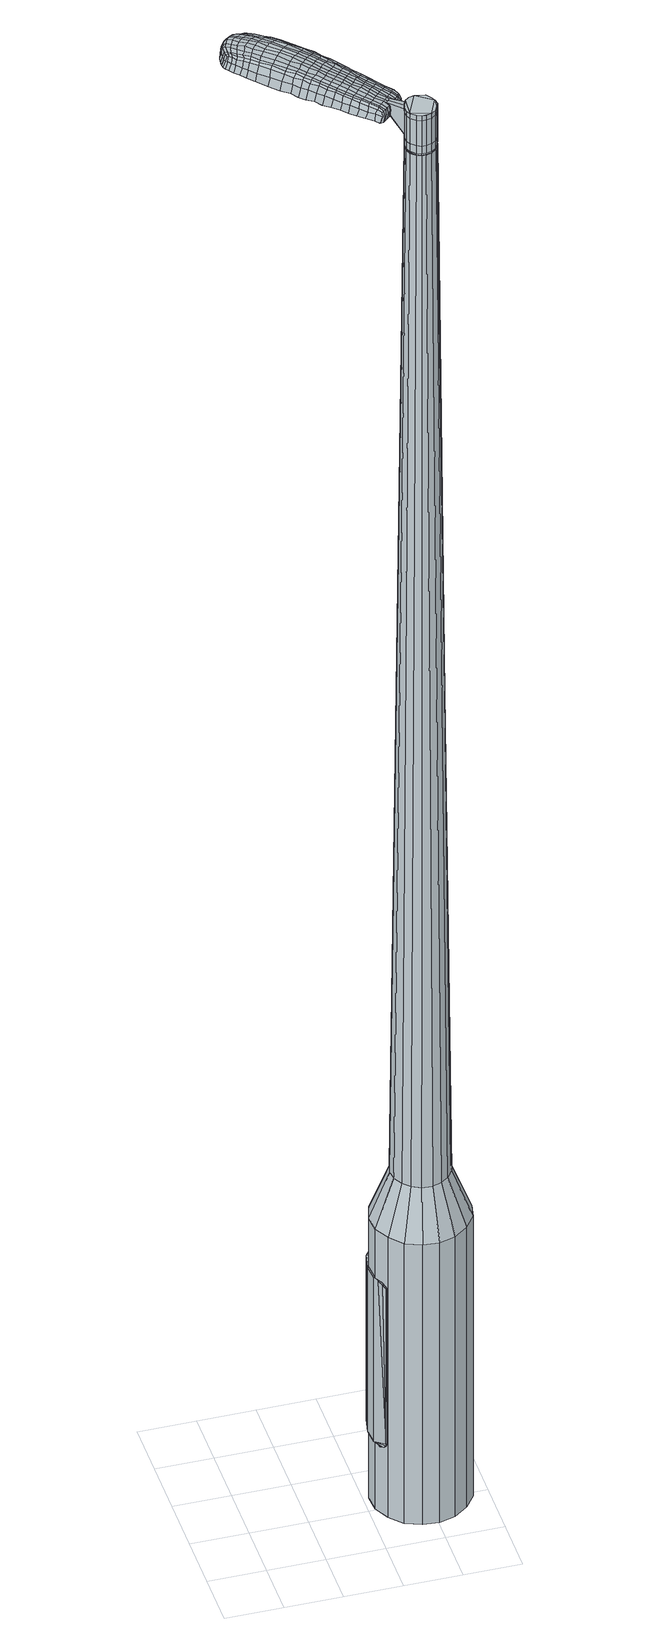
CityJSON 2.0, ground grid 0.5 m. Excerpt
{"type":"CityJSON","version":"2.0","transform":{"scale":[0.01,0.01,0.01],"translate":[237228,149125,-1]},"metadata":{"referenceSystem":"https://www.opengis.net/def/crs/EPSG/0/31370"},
"CityObjects":{
"object1":{"type":"GenericCityObject","attributes":{"cluster":1004,"mean_distance_to_centroid":0.0955,"new_centroid_x":237229.49,"new_centroid_y":149125.62,"mean_distance_to_camera":8.36,"H1":12.84,"H2":19,"Z_final":110.76,"cluster2":-1,"proj_x":237233.32,"proj_y":149121.7,"id_line":66867,"bearing_l":225.71,"distance":5.48,"orientation":"right","G_obj":135.71},"geometry":[{"type":"MultiSurface","lod":"2","boundaries":[[[0,1,2,3]],[[1,4,5,2]],[[4,6,7,5]],[[6,8,9,7]],[[8,10,11,9]],[[10,12,13,11]],[[12,14,15,13]],[[14,16,17,15]],[[16,18,19,17]],[[18,20,21,19]],[[20,22,23,21]],[[22,24,25,23]],[[24,26,27,25]],[[26,28,29,27]],[[28,30,31,29]],[[30,32,33,31]],[[32,34,35,33]],[[34,0,3,35]],[[36,37,38,39]],[[38,40,41,42]],[[41,43,42]],[[42,44,45,46]],[[45,47,46]],[[46,48,49,50]],[[49,51,50]],[[42,46,50,38]],[[50,52,39,38]],[[53,36,39]],[[2,5,7,35]],[[7,9,11,15]],[[11,13,15]],[[15,17,19,23]],[[19,21,23]],[[23,25,27,31]],[[27,29,31]],[[15,23,31,7]],[[31,33,35,7]],[[3,2,35]],[[1,0,54,55]],[[0,34,56,54]],[[34,32,57,56]],[[32,30,58,57]],[[30,28,59,58]],[[28,26,60,59]],[[26,24,61,60]],[[24,22,62,61]],[[22,20,63,62]],[[20,18,64,63]],[[18,16,65,64]],[[16,14,66,65]],[[14,12,67,66]],[[12,10,68,67]],[[10,8,69,68]],[[8,6,70,69]],[[6,4,71,70]],[[4,1,55,71]],[[55,54,72,73]],[[54,56,74,72]],[[56,57,75,74]],[[57,58,76,75]],[[58,59,77,76]],[[59,60,78,77]],[[60,61,79,78]],[[61,62,80,79]],[[62,63,81,80]],[[63,64,82,81]],[[64,65,83,82]],[[65,66,84,83]],[[66,67,85,84]],[[67,68,86,85]],[[68,69,87,86]],[[69,70,88,87]],[[70,71,89,88]],[[71,55,73,89]],[[90,91,92,93]],[[74,94,91,90]],[[75,95,94,74]],[[96,97,95,75]],[[98,99,97,96]],[[100,101,99,98]],[[102,103,101,100]],[[104,105,103,102]],[[106,107,105,104]],[[108,109,107,106]],[[83,110,109,108]],[[111,112,110,83]],[[113,114,112,111]],[[86,115,114,113]],[[116,117,115,86]],[[88,118,117,116]],[[119,120,118,88]],[[93,92,120,119]],[[121,122,123,124]],[[125,121,124,126]],[[127,125,126,128]],[[129,127,128,130]],[[131,129,130,132]],[[133,131,132,134]],[[135,133,134,136]],[[137,135,136,138]],[[139,137,138,140]],[[141,139,140,142]],[[143,141,142,144]],[[145,143,144,146]],[[147,145,146,148]],[[149,147,148,150]],[[151,149,150,152]],[[153,151,152,154]],[[73,72,90,93]],[[72,74,90]],[[76,96,75]],[[76,77,98,96]],[[77,78,100,98]],[[78,79,102,100]],[[79,80,104,102]],[[80,81,106,104]],[[81,82,108,106]],[[82,83,108]],[[84,111,83]],[[84,85,113,111]],[[85,86,113]],[[87,116,86]],[[87,88,116]],[[89,119,88]],[[89,73,93,119]],[[155,156,92,91]],[[156,157,120,92]],[[157,118,120]],[[158,117,118]],[[158,115,117]],[[159,114,115]],[[159,160,112,114]],[[160,110,112]],[[161,109,110]],[[161,162,107,109]],[[162,163,105,107]],[[163,164,103,105]],[[164,165,101,103]],[[165,166,99,101]],[[166,167,97,99]],[[167,95,97]],[[155,91,94]],[[39,52,153,168]],[[156,155,169,154]],[[53,39,168,122]],[[155,94,123,169]],[[36,53,122,121]],[[94,95,124,123]],[[37,36,121,125]],[[95,167,126,124]],[[38,37,125,127]],[[167,166,128,126]],[[40,38,127,129]],[[166,165,130,128]],[[41,40,129,131]],[[165,164,132,130]],[[43,41,131,133]],[[164,163,134,132]],[[42,43,133,135]],[[163,162,136,134]],[[44,42,135,137]],[[162,161,138,136]],[[45,44,137,139]],[[161,110,140,138]],[[47,45,139,141]],[[110,160,142,140]],[[46,47,141,143]],[[160,159,144,142]],[[48,46,143,145]],[[159,115,146,144]],[[49,48,145,147]],[[115,158,148,146]],[[51,49,147,149]],[[158,118,150,148]],[[50,51,149,151]],[[118,157,152,150]],[[52,50,151,153]],[[157,156,154,152]],[[153,154,170,171]],[[154,169,172,170]],[[169,123,173,172]],[[123,122,174,173]],[[122,168,175,174]],[[168,153,171,175]],[[176,177,178,179]],[[180,176,179,181]],[[176,180,182,183]],[[177,176,183,184]],[[185,186,187,188]],[[189,185,188,190]],[[185,189,191,192]],[[186,185,192,193]],[[194,195,196,197]],[[198,194,197,199]],[[194,198,200,201]],[[195,194,201,202]],[[203,204,205,206]],[[207,203,206,208]],[[203,207,209,210]],[[204,203,210,211]],[[212,213,214,215]],[[216,212,215,217]],[[212,216,218,219]],[[213,212,219,220]],[[221,222,223,224]],[[225,221,224,226]],[[221,225,227,228]],[[222,221,228,229]],[[230,231,232,233]],[[222,230,233,223]],[[230,222,229,234]],[[231,230,234,235]],[[236,237,238,239]],[[231,236,239,232]],[[236,231,235,240]],[[237,236,240,241]],[[242,180,181,243]],[[237,242,243,238]],[[242,237,241,244]],[[180,242,244,182]],[[245,246,247,248]],[[249,245,248,250]],[[245,249,251,252]],[[246,245,252,253]],[[254,255,256,257]],[[246,254,257,247]],[[254,246,253,258]],[[255,254,258,259]],[[260,261,262,263]],[[255,260,263,256]],[[260,255,259,264]],[[261,260,264,265]],[[266,267,268,269]],[[261,266,269,262]],[[266,261,265,270]],[[267,266,270,271]],[[272,177,184,273]],[[267,272,273,268]],[[272,267,271,274]],[[177,272,274,178]],[[275,276,277,278]],[[279,275,278,280]],[[275,279,281,282]],[[276,275,282,283]],[[284,285,286,287]],[[276,284,287,277]],[[284,276,283,288]],[[285,284,288,289]],[[290,291,292,293]],[[285,290,293,286]],[[290,285,289,294]],[[291,290,294,295]],[[296,189,190,297]],[[291,296,297,292]],[[296,291,295,298]],[[189,296,298,191]],[[299,300,301,302]],[[303,299,302,304]],[[299,303,305,306]],[[300,299,306,307]],[[308,309,310,311]],[[300,308,311,301]],[[308,300,307,312]],[[309,308,312,313]],[[314,315,316,317]],[[309,314,317,310]],[[314,309,313,318]],[[315,314,318,319]],[[320,321,322,323]],[[315,320,323,316]],[[320,315,319,324]],[[321,320,324,325]],[[326,186,193,327]],[[321,326,327,322]],[[326,321,325,328]],[[186,326,328,187]],[[329,215,214,330]],[[331,329,330,332]],[[329,331,333,334]],[[215,329,334,217]],[[335,331,332,336]],[[337,335,336,338]],[[335,337,339,340]],[[331,335,340,333]],[[341,337,338,342]],[[343,341,342,344]],[[341,343,345,346]],[[337,341,346,339]],[[347,343,344,348]],[[349,347,348,350]],[[347,349,351,352]],[[343,347,352,345]],[[353,349,350,354]],[[204,353,354,205]],[[353,204,211,355]],[[349,353,355,351]],[[356,357,202,201]],[[358,356,201,200]],[[356,358,359,360]],[[357,356,360,361]],[[362,363,361,360]],[[364,362,360,359]],[[362,364,365,366]],[[363,362,366,367]],[[368,369,367,366]],[[370,368,366,365]],[[368,370,371,372]],[[369,368,372,373]],[[374,375,373,372]],[[376,374,372,371]],[[374,376,209,207]],[[375,374,207,208]],[[377,378,379,380]],[[279,377,380,281]],[[377,279,280,381]],[[378,377,381,382]],[[383,198,199,384]],[[378,383,384,379]],[[383,378,382,385]],[[198,383,385,200]],[[386,387,388,389]],[[225,386,389,227]],[[386,225,226,390]],[[387,386,390,391]],[[392,393,394,395]],[[387,392,395,388]],[[392,387,391,396]],[[393,392,396,397]],[[398,195,202,399]],[[393,398,399,394]],[[398,393,397,400]],[[195,398,400,196]],[[401,402,403,404]],[[183,401,404,184]],[[401,183,182,405]],[[402,401,405,406]],[[407,408,409,410]],[[402,407,410,403]],[[407,402,406,411]],[[408,407,411,412]],[[413,206,205,414]],[[408,413,414,409]],[[413,408,412,415]],[[206,413,415,208]],[[416,417,418,419]],[[188,416,419,190]],[[416,188,187,420]],[[417,416,420,421]],[[422,210,209,423]],[[417,422,423,418]],[[422,417,421,424]],[[210,422,424,211]],[[425,426,427,428]],[[303,425,428,305]],[[425,303,304,429]],[[426,425,429,430]],[[431,216,217,432]],[[426,431,432,427]],[[431,426,430,433]],[[216,431,433,218]],[[434,435,436,437]],[[249,434,437,251]],[[434,249,250,438]],[[435,434,438,439]],[[440,441,442,443]],[[435,440,443,436]],[[440,435,439,444]],[[441,440,444,445]],[[446,213,220,447]],[[441,446,447,442]],[[446,441,445,448]],[[213,446,448,214]],[[449,450,439,438]],[[248,449,438,250]],[[449,248,247,451]],[[450,449,451,452]],[[453,454,445,444]],[[450,453,444,439]],[[453,450,452,455]],[[454,453,455,456]],[[457,330,214,448]],[[454,457,448,445]],[[457,454,456,458]],[[330,457,458,332]],[[459,460,461,462]],[[306,459,462,307]],[[459,306,305,428]],[[460,459,428,427]],[[463,334,333,464]],[[460,463,464,461]],[[463,460,427,432]],[[334,463,432,217]],[[465,466,452,451]],[[257,465,451,247]],[[465,257,256,467]],[[466,465,467,468]],[[469,470,456,455]],[[466,469,455,452]],[[469,466,468,471]],[[470,469,471,472]],[[473,336,332,458]],[[470,473,458,456]],[[473,470,472,474]],[[336,473,474,338]],[[475,476,477,478]],[[312,475,478,313]],[[475,312,307,462]],[[476,475,462,461]],[[479,340,339,480]],[[476,479,480,477]],[[479,476,461,464]],[[340,479,464,333]],[[481,482,468,467]],[[263,481,467,256]],[[481,263,262,483]],[[482,481,483,484]],[[485,486,472,471]],[[482,485,471,468]],[[485,482,484,487]],[[486,485,487,488]],[[489,342,338,474]],[[486,489,474,472]],[[489,486,488,490]],[[342,489,490,344]],[[491,492,493,494]],[[318,491,494,319]],[[491,318,313,478]],[[492,491,478,477]],[[495,346,345,496]],[[492,495,496,493]],[[495,492,477,480]],[[346,495,480,339]],[[497,498,484,483]],[[269,497,483,262]],[[497,269,268,499]],[[498,497,499,500]],[[501,502,488,487]],[[498,501,487,484]],[[501,498,500,503]],[[502,501,503,504]],[[505,348,344,490]],[[502,505,490,488]],[[505,502,504,506]],[[348,505,506,350]],[[507,508,509,510]],[[324,507,510,325]],[[507,324,319,494]],[[508,507,494,493]],[[511,352,351,512]],[[508,511,512,509]],[[511,508,493,496]],[[352,511,496,345]],[[513,514,500,499]],[[273,513,499,268]],[[513,273,184,404]],[[514,513,404,403]],[[515,516,504,503]],[[514,515,503,500]],[[515,514,403,410]],[[516,515,410,409]],[[517,354,350,506]],[[516,517,506,504]],[[517,516,409,414]],[[354,517,414,205]],[[518,519,421,420]],[[328,518,420,187]],[[518,328,325,510]],[[519,518,510,509]],[[520,355,211,424]],[[519,520,424,421]],[[520,519,509,512]],[[355,520,512,351]],[[521,522,382,381]],[[278,521,381,280]],[[521,278,277,523]],[[522,521,523,524]],[[525,358,200,385]],[[522,525,385,382]],[[525,522,524,526]],[[358,525,526,359]],[[527,528,529,530]],[[228,527,530,229]],[[527,228,227,389]],[[528,527,389,388]],[[531,532,533,534]],[[528,531,534,529]],[[531,528,388,395]],[[532,531,395,394]],[[535,357,361,536]],[[532,535,536,533]],[[535,532,394,399]],[[357,535,399,202]],[[537,538,524,523]],[[287,537,523,277]],[[537,287,286,539]],[[538,537,539,540]],[[541,364,359,526]],[[538,541,526,524]],[[541,538,540,542]],[[364,541,542,365]],[[543,544,545,546]],[[234,543,546,235]],[[543,234,229,530]],[[544,543,530,529]],[[547,548,549,550]],[[544,547,550,545]],[[547,544,529,534]],[[548,547,534,533]],[[551,363,367,552]],[[548,551,552,549]],[[551,548,533,536]],[[363,551,536,361]],[[553,554,540,539]],[[293,553,539,286]],[[553,293,292,555]],[[554,553,555,556]],[[557,370,365,542]],[[554,557,542,540]],[[557,554,556,558]],[[370,557,558,371]],[[559,560,561,562]],[[240,559,562,241]],[[559,240,235,546]],[[560,559,546,545]],[[563,564,565,566]],[[560,563,566,561]],[[563,560,545,550]],[[564,563,550,549]],[[567,369,373,568]],[[564,567,568,565]],[[567,564,549,552]],[[369,567,552,367]],[[569,570,556,555]],[[297,569,555,292]],[[569,297,190,419]],[[570,569,419,418]],[[571,376,371,558]],[[570,571,558,556]],[[571,570,418,423]],[[376,571,423,209]],[[572,573,406,405]],[[244,572,405,182]],[[572,244,241,562]],[[573,572,562,561]],[[574,575,412,411]],[[573,574,411,406]],[[574,573,561,566]],[[575,574,566,565]],[[576,375,208,415]],[[575,576,415,412]],[[576,575,565,568]],[[375,576,568,373]],[[577,578,579,580]],[[580,579,581,582]],[[583,581,579,584]],[[584,579,578,585]],[[586,587,588,589]],[[589,588,590,591]],[[592,590,588,593]],[[593,588,587,594]],[[595,596,597,598]],[[598,597,599,600]],[[601,599,597,602]],[[602,597,596,603]],[[604,605,606,607]],[[607,606,608,609]],[[610,608,606,611]],[[611,606,605,612]],[[613,614,615,616]],[[616,615,617,618]],[[619,617,615,620]],[[620,615,614,621]],[[622,623,624,625]],[[625,624,626,627]],[[628,626,624,629]],[[629,624,623,630]],[[631,632,633,634]],[[634,633,623,622]],[[630,623,633,635]],[[635,633,632,636]],[[637,638,639,640]],[[640,639,632,631]],[[636,632,639,641]],[[641,639,638,642]],[[582,581,643,644]],[[644,643,638,637]],[[642,638,643,645]],[[645,643,581,583]],[[646,647,648,649]],[[649,648,650,651]],[[652,650,648,653]],[[653,648,647,654]],[[655,656,657,658]],[[658,657,647,646]],[[654,647,657,659]],[[659,657,656,660]],[[661,662,663,664]],[[664,663,656,655]],[[660,656,663,665]],[[665,663,662,666]],[[667,668,669,670]],[[670,669,662,661]],[[666,662,669,671]],[[671,669,668,672]],[[585,578,673,674]],[[674,673,668,667]],[[672,668,673,675]],[[675,673,578,577]],[[676,677,678,679]],[[679,678,680,681]],[[682,680,678,683]],[[683,678,677,684]],[[685,686,687,688]],[[688,687,677,676]],[[684,677,687,689]],[[689,687,686,690]],[[691,692,693,694]],[[694,693,686,685]],[[690,686,693,695]],[[695,693,692,696]],[[591,590,697,698]],[[698,697,692,691]],[[696,692,697,699]],[[699,697,590,592]],[[700,701,702,703]],[[703,702,704,705]],[[706,704,702,707]],[[707,702,701,708]],[[709,710,711,712]],[[712,711,701,700]],[[708,701,711,713]],[[713,711,710,714]],[[715,716,717,718]],[[718,717,710,709]],[[714,710,717,719]],[[719,717,716,720]],[[721,722,723,724]],[[724,723,716,715]],[[720,716,723,725]],[[725,723,722,726]],[[594,587,727,728]],[[728,727,722,721]],[[726,722,727,729]],[[729,727,587,586]],[[613,616,730,731]],[[731,730,732,733]],[[734,732,730,735]],[[735,730,616,618]],[[733,732,736,737]],[[737,736,738,739]],[[740,738,736,741]],[[741,736,732,734]],[[739,738,742,743]],[[743,742,744,745]],[[746,744,742,747]],[[747,742,738,740]],[[745,744,748,749]],[[749,748,750,751]],[[752,750,748,753]],[[753,748,744,746]],[[751,750,754,755]],[[755,754,605,604]],[[612,605,754,756]],[[756,754,750,752]],[[603,757,758,602]],[[602,758,759,601]],[[760,759,758,761]],[[761,758,757,762]],[[762,763,764,761]],[[761,764,765,760]],[[766,765,764,767]],[[767,764,763,768]],[[768,769,770,767]],[[767,770,771,766]],[[772,771,770,773]],[[773,770,769,774]],[[774,775,776,773]],[[773,776,777,772]],[[610,777,776,608]],[[608,776,775,609]],[[778,779,780,781]],[[781,780,680,682]],[[681,680,780,782]],[[782,780,779,783]],[[600,599,784,785]],[[785,784,779,778]],[[783,779,784,786]],[[786,784,599,601]],[[787,788,789,790]],[[790,789,626,628]],[[627,626,789,791]],[[791,789,788,792]],[[793,794,795,796]],[[796,795,788,787]],[[792,788,795,797]],[[797,795,794,798]],[[603,596,799,800]],[[800,799,794,793]],[[798,794,799,801]],[[801,799,596,595]],[[802,803,804,805]],[[805,804,584,585]],[[583,584,804,806]],[[806,804,803,807]],[[808,809,810,811]],[[811,810,803,802]],[[807,803,810,812]],[[812,810,809,813]],[[604,607,814,815]],[[815,814,809,808]],[[813,809,814,816]],[[816,814,607,609]],[[817,818,819,820]],[[820,819,589,591]],[[586,589,819,821]],[[821,819,818,822]],[[610,611,823,824]],[[824,823,818,817]],[[822,818,823,825]],[[825,823,611,612]],[[826,827,828,829]],[[829,828,704,706]],[[705,704,828,830]],[[830,828,827,831]],[[618,617,832,833]],[[833,832,827,826]],[[831,827,832,834]],[[834,832,617,619]],[[835,836,837,838]],[[838,837,650,652]],[[651,650,837,839]],[[839,837,836,840]],[[841,842,843,844]],[[844,843,836,835]],[[840,836,843,845]],[[845,843,842,846]],[[621,614,847,848]],[[848,847,842,841]],[[846,842,847,849]],[[849,847,614,613]],[[840,850,851,839]],[[839,851,649,651]],[[646,649,851,852]],[[852,851,850,853]],[[846,854,855,845]],[[845,855,850,840]],[[853,850,855,856]],[[856,855,854,857]],[[613,731,858,849]],[[849,858,854,846]],[[857,854,858,859]],[[859,858,731,733]],[[860,861,862,863]],[[863,862,707,708]],[[706,707,862,829]],[[829,862,861,826]],[[734,735,864,865]],[[865,864,861,860]],[[826,861,864,833]],[[833,864,735,618]],[[853,866,852]],[[852,866,658,646]],[[655,658,866,867]],[[867,866,868]],[[857,869,870,856]],[[856,870,866,853]],[[868,866,870,871]],[[871,870,869,872]],[[733,737,873,859]],[[859,873,869,857]],[[872,869,873,874]],[[874,873,737,739]],[[875,876,877,878]],[[878,877,713,714]],[[708,713,877,863]],[[863,877,876,860]],[[740,741,879,880]],[[880,879,876,875]],[[860,876,879,865]],[[865,879,741,734]],[[868,881,882,867]],[[867,882,664,655]],[[661,664,882,883]],[[883,882,881,884]],[[872,885,886,871]],[[871,886,881,868]],[[884,881,886,887]],[[887,886,885,888]],[[739,743,889,874]],[[874,889,885,872]],[[888,885,889,890]],[[890,889,743,745]],[[891,892,893,894]],[[894,893,719,720]],[[714,719,893,878]],[[878,893,892,875]],[[746,747,895,896]],[[896,895,892,891]],[[875,892,895,880]],[[880,895,747,740]],[[884,897,898,883]],[[883,898,670,661]],[[667,670,898,899]],[[899,898,897,900]],[[888,901,902,887]],[[887,902,897,884]],[[900,897,902,903]],[[903,902,901,904]],[[745,749,905,890]],[[890,905,901,888]],[[904,901,905,906]],[[906,905,749,751]],[[907,908,909,910]],[[910,909,725,726]],[[720,725,909,894]],[[894,909,908,891]],[[752,753,911,912]],[[912,911,908,907]],[[891,908,911,896]],[[896,911,753,746]],[[900,913,914,899]],[[899,914,674,667]],[[585,674,914,805]],[[805,914,913,802]],[[904,915,916,903]],[[903,916,913,900]],[[802,913,916,811]],[[811,916,915,808]],[[751,755,917,906]],[[906,917,915,904]],[[808,915,917,815]],[[815,917,755,604]],[[822,918,919,821]],[[821,919,729,586]],[[726,729,919,910]],[[910,919,918,907]],[[612,756,920,825]],[[825,920,918,822]],[[907,918,920,912]],[[912,920,756,752]],[[783,921,922,782]],[[782,922,679,681]],[[676,679,922,923]],[[923,922,921,924]],[[601,759,925,786]],[[786,925,921,783]],[[924,921,925,926]],[[926,925,759,760]],[[927,928,929,930]],[[930,929,629,630]],[[628,629,929,790]],[[790,929,928,787]],[[931,932,933,934]],[[934,933,928,927]],[[787,928,933,796]],[[796,933,932,793]],[[762,757,935,936]],[[936,935,932,931]],[[793,932,935,800]],[[800,935,757,603]],[[924,937,938,923]],[[923,938,688,676]],[[685,688,938,939]],[[939,938,937,940]],[[760,765,941,926]],[[926,941,937,924]],[[940,937,941,942]],[[942,941,765,766]],[[943,944,945,946]],[[946,945,635,636]],[[630,635,945,930]],[[930,945,944,927]],[[947,948,949,950]],[[950,949,944,943]],[[927,944,949,934]],[[934,949,948,931]],[[768,763,951,952]],[[952,951,948,947]],[[931,948,951,936]],[[936,951,763,762]],[[940,953,954,939]],[[939,954,694,685]],[[691,694,954,955]],[[955,954,953,956]],[[766,771,957,942]],[[942,957,953,940]],[[956,953,957,958]],[[958,957,771,772]],[[959,960,961,962]],[[962,961,641,642]],[[636,641,961,946]],[[946,961,960,943]],[[963,964,965,966]],[[966,965,960,959]],[[943,960,965,950]],[[950,965,964,947]],[[774,769,967,968]],[[968,967,964,963]],[[947,964,967,952]],[[952,967,769,768]],[[956,969,970,955]],[[955,970,698,691]],[[591,698,970,820]],[[820,970,969,817]],[[772,777,971,958]],[[958,971,969,956]],[[817,969,971,824]],[[824,971,777,610]],[[807,972,973,806]],[[806,973,645,583]],[[642,645,973,962]],[[962,973,972,959]],[[813,974,975,812]],[[812,975,972,807]],[[959,972,975,966]],[[966,975,974,963]],[[609,775,976,816]],[[816,976,974,813]],[[963,974,976,968]],[[968,976,775,774]],[[577,580,179,178]],[[580,582,181,179]],[[592,593,192,191]],[[593,594,193,192]],[[595,598,197,196]],[[598,600,199,197]],[[619,620,219,218]],[[620,621,220,219]],[[622,625,224,223]],[[625,627,226,224]],[[631,634,233,232]],[[634,622,223,233]],[[637,640,239,238]],[[640,631,232,239]],[[582,644,243,181]],[[644,637,238,243]],[[652,653,252,251]],[[653,654,253,252]],[[654,659,258,253]],[[659,660,259,258]],[[660,665,264,259]],[[665,666,265,264]],[[666,671,270,265]],[[671,672,271,270]],[[672,675,274,271]],[[675,577,178,274]],[[682,683,282,281]],[[683,684,283,282]],[[684,689,288,283]],[[689,690,289,288]],[[690,695,294,289]],[[695,696,295,294]],[[696,699,298,295]],[[699,592,191,298]],[[700,703,302,301]],[[703,705,304,302]],[[709,712,311,310]],[[712,700,301,311]],[[715,718,317,316]],[[718,709,310,317]],[[721,724,323,322]],[[724,715,316,323]],[[594,728,327,193]],[[728,721,322,327]],[[778,781,380,379]],[[781,682,281,380]],[[600,785,384,199]],[[785,778,379,384]],[[627,791,390,226]],[[791,792,391,390]],[[792,797,396,391]],[[797,798,397,396]],[[798,801,400,397]],[[801,595,196,400]],[[705,830,429,304]],[[830,831,430,429]],[[831,834,433,430]],[[834,619,218,433]],[[835,838,437,436]],[[838,652,251,437]],[[841,844,443,442]],[[844,835,436,443]],[[621,848,447,220]],[[848,841,442,447]],[[977,978,979,980]],[[981,982,980,979]],[[983,984,985,986]],[[987,988,989,990]],[[978,991,992,979]],[[993,981,979,992]],[[994,983,986,995]],[[996,997,988,987]],[[991,998,999,992]],[[999,1000,993,992]],[[1001,994,995,1002]],[[1003,997,996,1004]],[[998,1005,1006,999]],[[1006,1007,1000,999]],[[1008,1001,1002,1009]],[[1010,1003,1004,1011]],[[1012,1013,1014,1015]],[[1016,1017,1013,1012]],[[1016,1018,1019,1017]],[[1018,1020,1021,1019]],[[1022,1023,1024,1025]],[[1026,1027,1023,1022]],[[1028,1029,1027,1026]],[[1030,1031,1029,1028]],[[1025,1014,1013,1022]],[[1022,1013,1017,1026]],[[1017,1019,1028,1026]],[[1019,1021,1030,1028]],[[986,985,982,981]],[[995,986,981,993]],[[1000,1002,995,993]],[[1007,1009,1002,1000]],[[987,990,984,983]],[[996,987,983,994]],[[1004,996,994,1001]],[[1011,1004,1001,1008]],[[988,1012,1015,989]],[[997,1016,1012,988]],[[1018,1016,997,1003]],[[1020,1018,1003,1010]],[[1032,1033,1034,1035]],[[1034,1036,1037,1038]],[[1034,1038,1039,1040]],[[1034,1040,1035]],[[1041,1032,1035,1042]],[[1043,1042,1035,1044]],[[1045,1044,1035]],[[1046,1034,1033,1047]],[[1048,1046,1047,1049]],[[1050,1048,1049,1051]],[[1052,1050,1051,1053]],[[1054,1052,1053,1055]],[[1055,1056,1057,1058]],[[1055,1058,1059,1060]],[[1055,1060,1061,1062]],[[1061,1063,1064,1065]],[[1061,1065,1066,1067]],[[1061,1067,1062]],[[1055,1062,1054]],[[1068,1069,1033,1032]],[[1070,1071,1036,1034]],[[1072,1073,1045,1035]],[[1069,1074,1047,1033]],[[1075,1070,1034,1046]],[[1074,1076,1049,1047]],[[1077,1075,1046,1048]],[[1076,1078,1051,1049]],[[1079,1077,1048,1050]],[[1078,1080,1053,1051]],[[1081,1079,1050,1052]],[[1080,1082,1055,1053]],[[1083,1081,1052,1054]],[[1082,1084,1056,1055]],[[1085,1086,1063,1061]],[[1087,1083,1054,1062]],[[1057,1056,1084,1088]],[[1058,1057,1088,1089]],[[1059,1058,1089,1090]],[[1060,1059,1090,1091]],[[1061,1060,1091,1085]],[[1092,1068,1032,1041]],[[1093,1092,1041,1042]],[[1094,1093,1042,1043]],[[1095,1094,1043,1044]],[[1073,1095,1044,1045]],[[1037,1036,1071,1096]],[[1064,1063,1086,1097]],[[1038,1037,1096,1098]],[[1039,1038,1098,1099]],[[1040,1039,1099,1100]],[[1035,1040,1100,1072]],[[1065,1064,1097,1101]],[[1066,1065,1101,1102]],[[1067,1066,1102,1103]],[[1062,1067,1103,1087]]]}]}
},
"vertices":[
[117,92,384],[129,101,384],[129,101,96],[117,92,96],[143,105,384],[143,105,96],[158,103,384],[158,103,96],[171,97,384],[171,97,96],[181,87,384],[181,87,96],[188,74,384],[188,74,96],[189,59,384],[189,59,96],[186,45,384],[186,45,96],[177,33,384],[177,33,96],[165,24,384],[165,24,96],[151,20,384],[151,20,96],[137,21,384],[137,21,96],[123,27,384],[123,27,96],[113,38,384],[113,38,96],[106,51,384],[106,51,96],[105,66,384],[105,66,96],[109,80,384],[109,80,96],[134,63,1524],[134,59,1524],[136,55,1524],[137,72,1524],[140,51,1524],[144,49,1524],[153,50,1524],[148,49,1524],[157,53,1524],[159,57,1524],[160,66,1524],[161,61,1524],[158,70,1524],[155,74,1524],[146,76,1524],[150,75,1524],[141,75,1524],[135,68,1524],[129,80,429],[136,85,429],[124,73,429],[122,64,429],[123,56,429],[127,48,429],[133,42,429],[141,38,429],[150,37,429],[158,40,429],[165,45,429],[170,52,429],[172,61,429],[171,69,429],[168,77,429],[161,83,429],[153,87,429],[145,87,429],[137,72,1483],[141,75,1483],[135,68,1483],[134,63,1483],[134,59,1483],[136,55,1483],[140,51,1483],[144,49,1483],[148,49,1483],[153,50,1483],[157,53,1483],[159,57,1483],[161,61,1483],[160,66,1483],[158,70,1483],[155,74,1483],[150,75,1483],[146,76,1483],[138,71,1483],[138,71,1485],[142,74,1485],[142,74,1483],[135,68,1485],[134,63,1485],[135,59,1483],[135,59,1485],[137,55,1483],[137,55,1485],[140,52,1483],[140,52,1485],[144,50,1483],[144,50,1485],[148,50,1483],[148,50,1485],[153,51,1483],[153,51,1485],[156,53,1483],[156,53,1485],[159,57,1485],[160,61,1483],[160,61,1485],[159,66,1483],[159,66,1485],[158,70,1485],[154,73,1483],[154,73,1485],[150,75,1485],[146,75,1483],[146,75,1485],[134,63,1519],[135,68,1519],[135,68,1493],[134,63,1493],[134,59,1519],[134,59,1493],[136,55,1519],[136,55,1493],[140,51,1519],[140,51,1493],[144,49,1519],[144,49,1493],[148,49,1519],[148,49,1493],[153,50,1519],[153,50,1493],[157,53,1519],[157,53,1493],[159,57,1519],[159,57,1493],[161,61,1519],[161,61,1493],[160,66,1519],[160,66,1493],[158,70,1519],[158,70,1493],[155,74,1519],[155,74,1493],[150,75,1519],[150,75,1493],[146,76,1519],[146,76,1493],[141,75,1519],[141,75,1493],[137,72,1485],[141,75,1485],[146,76,1485],[155,74,1485],[160,66,1485],[161,61,1485],[157,53,1485],[153,50,1485],[148,49,1485],[144,49,1485],[140,51,1485],[136,55,1485],[134,59,1485],[137,72,1519],[137,72,1493],[126,87,1513],[126,87,1518],[124,85,1513],[122,83,1513],[122,83,1518],[124,85,1518],[85,151,1519],[90,145,1518],[90,147,1509],[85,153,1510],[79,157,1519],[79,159,1510],[78,155,1526],[84,149,1525],[89,144,1525],[58,123,1519],[63,118,1518],[65,119,1525],[59,124,1525],[51,129,1519],[53,129,1526],[49,129,1510],[56,123,1510],[61,118,1509],[17,187,1519],[20,190,1519],[19,190,1513],[17,188,1513],[15,183,1519],[15,184,1513],[17,182,1524],[19,186,1524],[21,188,1524],[70,135,1530],[76,130,1529],[78,132,1529],[73,138,1530],[64,142,1531],[66,144,1531],[61,139,1530],[68,133,1530],[73,128,1529],[128,79,1512],[130,81,1512],[129,82,1517],[128,80,1517],[126,77,1512],[126,78,1517],[125,77,1506],[128,80,1506],[130,82,1506],[41,191,1519],[44,189,1519],[44,191,1512],[42,193,1512],[39,192,1518],[40,194,1512],[39,191,1522],[41,190,1523],[43,188,1524],[48,186,1519],[52,182,1519],[52,184,1512],[48,188,1512],[47,185,1524],[52,181,1525],[57,178,1519],[62,173,1519],[62,175,1511],[57,180,1511],[56,177,1526],[62,172,1526],[70,165,1519],[71,167,1510],[70,163,1526],[135,96,1513],[129,102,1513],[129,100,1518],[134,95,1517],[138,92,1512],[137,92,1516],[138,93,1506],[135,98,1507],[130,103,1507],[124,107,1514],[119,113,1515],[119,111,1520],[124,106,1519],[125,109,1507],[120,115,1507],[114,118,1515],[109,124,1516],[109,122,1522],[114,117,1521],[115,120,1508],[110,126,1508],[104,129,1517],[99,135,1517],[99,133,1524],[104,128,1523],[105,131,1508],[100,137,1509],[94,140,1518],[94,138,1524],[95,142,1509],[16,166,1519],[18,163,1519],[19,164,1524],[17,167,1523],[15,168,1518],[16,168,1522],[13,168,1512],[14,166,1512],[16,163,1512],[21,160,1519],[25,155,1519],[26,156,1525],[22,160,1524],[19,159,1512],[23,155,1512],[29,151,1519],[34,145,1519],[36,146,1526],[30,151,1526],[27,151,1511],[33,145,1511],[43,137,1519],[44,138,1526],[41,137,1510],[113,75,1513],[108,79,1513],[106,79,1507],[112,74,1507],[118,71,1512],[116,71,1506],[118,72,1516],[115,75,1517],[109,80,1518],[102,84,1514],[96,89,1515],[95,89,1507],[100,84,1507],[103,85,1519],[98,90,1520],[91,94,1515],[85,99,1516],[83,99,1508],[89,94,1508],[92,95,1521],[87,100,1522],[79,104,1517],[74,109,1517],[72,109,1509],[77,104,1508],[81,104,1523],[76,109,1524],[68,114,1518],[66,113,1509],[70,114,1524],[124,84,1519],[126,86,1519],[118,89,1520],[120,91,1520],[116,87,1520],[122,82,1519],[113,94,1522],[115,96,1522],[108,99,1523],[110,101,1523],[105,97,1523],[111,92,1521],[102,104,1524],[104,106,1524],[97,110,1525],[99,112,1525],[95,107,1525],[100,102,1524],[92,115,1526],[94,117,1526],[86,120,1527],[88,122,1527],[84,117,1527],[89,112,1526],[81,125,1528],[83,127,1528],[79,123,1528],[21,184,1527],[23,186,1527],[19,180,1526],[22,177,1527],[24,181,1528],[27,183,1528],[28,176,1529],[31,179,1529],[26,173,1528],[31,168,1530],[34,171,1530],[36,174,1530],[39,166,1531],[42,169,1531],[36,163,1530],[43,156,1531],[45,159,1531],[48,162,1531],[55,151,1531],[57,153,1531],[52,148,1531],[14,170,1518],[14,173,1519],[12,173,1513],[12,170,1513],[15,170,1523],[15,173,1523],[14,178,1519],[13,179,1513],[15,177,1524],[37,193,1518],[34,193,1518],[35,192,1523],[37,192,1523],[37,194,1513],[34,195,1513],[31,193,1519],[27,193,1519],[28,192,1524],[31,192,1523],[30,194,1513],[26,194,1513],[23,192,1519],[24,190,1524],[23,192,1513],[83,148,1528],[82,146,1528],[87,141,1528],[88,142,1527],[77,154,1528],[76,153,1529],[80,144,1529],[78,142,1530],[83,137,1529],[85,139,1528],[74,151,1529],[71,149,1530],[75,140,1530],[80,135,1529],[69,146,1531],[61,125,1528],[62,126,1529],[56,132,1529],[54,130,1528],[66,120,1527],[68,121,1528],[65,129,1529],[58,135,1530],[70,124,1528],[120,71,1512],[121,72,1512],[121,73,1517],[119,72,1517],[119,71,1506],[120,72,1506],[124,74,1512],[123,75,1517],[123,75,1506],[139,90,1512],[138,88,1512],[137,90,1506],[139,91,1506],[137,90,1517],[136,89,1517],[136,87,1512],[134,85,1512],[134,86,1506],[136,88,1506],[135,87,1517],[133,85,1517],[132,83,1512],[132,84,1506],[131,84,1517],[134,94,1519],[132,93,1519],[128,99,1520],[127,98,1520],[131,91,1519],[129,89,1519],[126,96,1520],[124,95,1520],[127,87,1519],[122,93,1520],[116,76,1519],[117,77,1519],[111,82,1520],[110,81,1520],[119,79,1519],[114,84,1520],[123,105,1521],[122,104,1521],[118,110,1522],[117,109,1522],[121,102,1521],[119,100,1521],[115,107,1522],[113,105,1523],[117,98,1522],[112,103,1523],[104,86,1521],[106,87,1521],[100,92,1522],[99,90,1522],[108,89,1521],[103,94,1522],[113,116,1523],[112,114,1523],[108,121,1524],[107,120,1524],[110,113,1523],[108,111,1524],[105,118,1525],[103,116,1525],[106,109,1524],[101,114,1525],[93,95,1523],[95,97,1523],[89,102,1524],[88,100,1524],[97,99,1524],[92,104,1525],[103,126,1525],[102,125,1525],[98,132,1526],[97,130,1526],[100,123,1526],[98,121,1526],[95,129,1527],[93,126,1527],[96,119,1526],[91,124,1527],[82,105,1525],[84,107,1525],[78,112,1526],[77,110,1526],[86,109,1526],[81,114,1527],[93,137,1527],[92,136,1527],[90,134,1527],[88,132,1528],[85,130,1528],[71,115,1527],[73,117,1527],[76,119,1528],[17,168,1525],[17,171,1525],[19,166,1526],[19,168,1526],[17,176,1526],[20,173,1527],[39,190,1525],[37,190,1525],[39,188,1526],[42,188,1525],[33,190,1525],[30,190,1526],[33,187,1527],[36,188,1526],[26,188,1526],[30,185,1527],[23,162,1526],[23,164,1527],[27,157,1527],[27,160,1528],[24,168,1528],[29,163,1529],[46,184,1526],[44,184,1527],[48,180,1528],[50,180,1527],[41,184,1527],[37,183,1528],[42,178,1529],[45,179,1528],[34,181,1528],[39,176,1530],[31,153,1528],[32,155,1529],[37,147,1528],[38,149,1529],[34,159,1529],[40,152,1530],[55,176,1528],[53,176,1528],[59,170,1529],[61,171,1528],[50,175,1529],[47,173,1530],[54,167,1530],[56,168,1530],[44,171,1530],[51,165,1531],[45,139,1529],[47,141,1529],[49,144,1530],[69,162,1528],[67,161,1529],[65,160,1530],[62,158,1530],[60,156,1531],[88,146,1509],[88,144,1518],[83,149,1518],[83,151,1509],[77,155,1519],[77,157,1510],[77,154,1525],[83,148,1525],[88,142,1525],[66,120,1525],[64,120,1518],[59,125,1518],[61,125,1525],[53,131,1519],[54,131,1525],[51,130,1510],[57,125,1509],[62,120,1509],[21,189,1513],[21,188,1519],[19,186,1519],[18,186,1513],[17,182,1519],[17,183,1513],[18,181,1524],[20,185,1524],[22,187,1524],[78,133,1528],[75,131,1528],[70,136,1529],[72,138,1529],[64,142,1529],[66,144,1529],[61,139,1529],[68,133,1529],[73,128,1528],[128,83,1516],[129,83,1512],[127,81,1512],[126,81,1516],[125,79,1512],[124,79,1516],[124,79,1506],[126,81,1506],[128,83,1506],[43,189,1512],[43,187,1519],[40,189,1518],[41,191,1512],[39,190,1518],[39,192,1512],[38,189,1522],[40,188,1523],[42,186,1523],[51,183,1512],[51,181,1519],[47,184,1519],[47,186,1512],[46,183,1524],[50,179,1525],[61,174,1511],[61,172,1519],[55,177,1519],[55,179,1511],[55,176,1525],[61,170,1526],[69,164,1519],[69,166,1510],[69,162,1526],[128,99,1518],[128,100,1513],[133,95,1513],[133,94,1517],[136,91,1512],[135,91,1515],[136,92,1506],[133,96,1506],[128,102,1507],[118,110,1520],[118,112,1514],[123,106,1514],[123,105,1519],[123,108,1507],[118,113,1507],[107,121,1522],[108,123,1516],[113,117,1515],[112,116,1521],[113,119,1508],[108,124,1508],[98,132,1523],[98,133,1517],[103,128,1516],[102,126,1522],[103,130,1508],[98,135,1508],[93,139,1517],[93,137,1524],[93,141,1509],[21,165,1523],[20,165,1519],[18,167,1518],[19,168,1523],[16,169,1518],[17,169,1522],[15,168,1512],[16,167,1512],[18,164,1512],[28,157,1525],[26,157,1519],[23,161,1519],[24,161,1524],[21,161,1512],[25,156,1512],[37,147,1526],[36,147,1519],[30,152,1519],[32,153,1525],[28,152,1511],[34,146,1511],[44,139,1519],[46,139,1526],[42,138,1510],[107,81,1507],[109,81,1513],[114,76,1513],[113,76,1506],[118,73,1512],[117,73,1506],[118,74,1515],[116,77,1517],[110,81,1518],[96,91,1507],[97,91,1514],[103,86,1514],[102,86,1507],[104,86,1519],[99,91,1520],[84,100,1508],[86,101,1516],[92,96,1515],[90,96,1508],[93,96,1521],[88,101,1522],[73,110,1508],[75,110,1517],[81,106,1516],[79,105,1508],[82,106,1522],[77,111,1523],[70,115,1517],[68,115,1509],[71,116,1524],[123,84,1518],[125,86,1518],[118,89,1519],[120,91,1519],[116,87,1519],[121,82,1518],[113,95,1520],[114,96,1520],[107,100,1521],[109,102,1521],[105,98,1521],[111,92,1520],[102,105,1523],[104,107,1523],[97,110,1524],[99,112,1524],[94,108,1524],[100,103,1523],[91,115,1525],[93,117,1525],[86,120,1526],[88,122,1526],[84,118,1526],[89,113,1525],[81,125,1527],[83,128,1527],[78,123,1527],[24,185,1526],[22,183,1526],[20,180,1525],[23,177,1526],[25,180,1526],[27,183,1526],[31,178,1528],[29,176,1528],[27,173,1527],[32,168,1528],[34,171,1529],[37,173,1529],[42,168,1530],[39,166,1530],[37,163,1529],[43,157,1530],[46,160,1530],[48,162,1530],[57,153,1530],[55,151,1530],[52,148,1530],[14,173,1513],[16,173,1518],[16,170,1518],[14,170,1512],[17,170,1523],[17,173,1523],[16,178,1519],[15,178,1513],[17,177,1523],[35,190,1523],[34,191,1518],[37,191,1518],[37,190,1523],[37,192,1512],[34,192,1512],[28,190,1523],[27,191,1519],[31,191,1519],[32,190,1523],[31,192,1513],[27,192,1513],[24,190,1519],[25,189,1524],[24,190,1513],[86,141,1527],[81,146,1527],[82,147,1527],[87,142,1526],[76,153,1527],[75,152,1528],[82,137,1528],[77,142,1528],[79,144,1528],[84,139,1527],[73,151,1528],[71,149,1529],[75,140,1529],[80,135,1528],[68,146,1529],[56,133,1528],[62,127,1527],[61,126,1527],[55,132,1527],[67,121,1526],[68,122,1527],[65,130,1528],[59,136,1528],[70,125,1527],[119,75,1516],[120,74,1512],[119,73,1512],[119,74,1516],[118,73,1506],[119,74,1506],[122,76,1512],[122,77,1516],[121,76,1506],[136,91,1506],[136,90,1512],[137,90,1512],[137,91,1506],[136,91,1516],[135,90,1516],[132,87,1506],[132,86,1512],[134,88,1512],[134,89,1506],[133,89,1516],[132,87,1516],[131,84,1512],[130,85,1506],[130,85,1516],[132,93,1518],[132,94,1518],[127,99,1519],[127,98,1519],[128,90,1518],[130,92,1518],[125,97,1519],[123,95,1519],[127,88,1518],[122,93,1519],[111,82,1519],[116,78,1518],[116,77,1518],[110,82,1519],[119,80,1518],[113,85,1519],[122,104,1520],[117,110,1521],[116,109,1521],[118,100,1520],[120,102,1520],[115,107,1521],[113,105,1521],[116,98,1520],[111,104,1521],[100,93,1521],[106,87,1520],[105,87,1520],[99,92,1521],[108,90,1520],[102,95,1521],[111,115,1522],[112,115,1522],[107,120,1523],[106,120,1523],[108,111,1522],[110,113,1522],[105,118,1523],[103,116,1524],[106,109,1523],[101,114,1524],[89,102,1523],[95,98,1522],[94,97,1522],[88,102,1523],[97,100,1522],[92,105,1523],[101,125,1524],[102,126,1524],[97,131,1525],[96,130,1525],[97,121,1525],[99,123,1524],[94,129,1525],[92,127,1526],[95,119,1525],[90,125,1526],[78,112,1525],[84,107,1524],[83,106,1524],[77,111,1525],[86,110,1524],[81,115,1525],[91,136,1526],[92,136,1526],[87,132,1527],[89,134,1526],[85,130,1527],[73,117,1526],[72,116,1526],[76,120,1526],[18,171,1524],[19,169,1524],[21,166,1525],[20,168,1525],[19,175,1525],[21,173,1525],[39,187,1525],[36,189,1524],[39,188,1524],[41,186,1525],[33,186,1526],[30,188,1525],[33,189,1524],[36,186,1525],[27,187,1525],[30,184,1526],[24,164,1526],[24,162,1526],[28,158,1526],[28,160,1527],[25,168,1526],[30,164,1527],[48,179,1527],[43,183,1526],[45,183,1526],[50,179,1526],[42,177,1528],[37,182,1527],[40,183,1526],[45,178,1527],[34,180,1527],[39,175,1528],[33,155,1527],[32,153,1527],[38,148,1527],[39,149,1528],[35,159,1528],[41,153,1529],[58,169,1528],[53,175,1527],[54,175,1527],[60,170,1527],[53,166,1529],[47,172,1529],[50,174,1528],[56,168,1528],[44,170,1529],[51,164,1530],[47,141,1528],[46,140,1528],[50,144,1529],[67,161,1528],[68,161,1528],[62,157,1529],[65,159,1529],[59,155,1530],[137,92,1508],[132,87,1508],[109,111,1509],[115,116,1509],[94,126,1510],[100,132,1510],[67,154,1512],[73,161,1512],[86,148,1511],[80,142,1511],[54,167,1513],[44,176,1514],[50,182,1514],[60,174,1513],[127,82,1508],[104,105,1509],[88,120,1510],[60,148,1512],[73,135,1511],[47,160,1513],[38,170,1514],[123,77,1508],[98,99,1509],[82,114,1510],[54,141,1512],[67,128,1511],[31,163,1514],[41,154,1513],[118,73,1508],[93,94,1509],[76,108,1510],[47,134,1512],[60,122,1511],[25,157,1514],[34,147,1513],[34,185,1514],[30,187,1514],[34,192,1514],[40,191,1514],[28,179,1514],[25,182,1514],[22,173,1514],[20,177,1514],[16,167,1514],[15,172,1514],[24,189,1515],[20,189,1515],[21,189,1515],[27,192,1515],[21,186,1515],[19,188,1515],[18,183,1515],[18,187,1515],[15,179,1515],[17,186,1515],[107,48,334],[105,52,334],[105,52,165],[111,39,171],[107,48,165],[108,44,165],[109,42,166],[110,40,167],[111,39,169],[108,44,334],[109,42,333],[110,40,332],[111,39,331],[111,39,328],[104,66,165],[104,66,334],[107,81,165],[107,81,334],[116,93,165],[116,93,334],[128,102,165],[128,102,334],[142,106,165],[142,106,334],[147,106,334],[150,106,334],[153,106,333],[155,105,332],[157,105,331],[157,105,328],[147,106,165],[157,105,171],[157,105,169],[155,105,167],[153,106,166],[150,106,165],[109,49,334],[107,53,334],[107,53,165],[109,49,165],[113,40,171],[113,40,328],[106,66,334],[106,66,165],[110,80,334],[110,80,165],[118,91,334],[118,91,165],[129,99,334],[129,99,165],[143,103,334],[143,103,165],[146,103,334],[157,102,328],[157,102,171],[146,103,165],[150,103,334],[153,103,333],[155,103,332],[156,102,331],[111,46,334],[112,43,333],[113,41,332],[113,40,331],[111,46,165],[156,102,169],[112,43,166],[113,41,167],[113,40,169],[155,103,167],[153,103,166],[150,103,165]
]}
